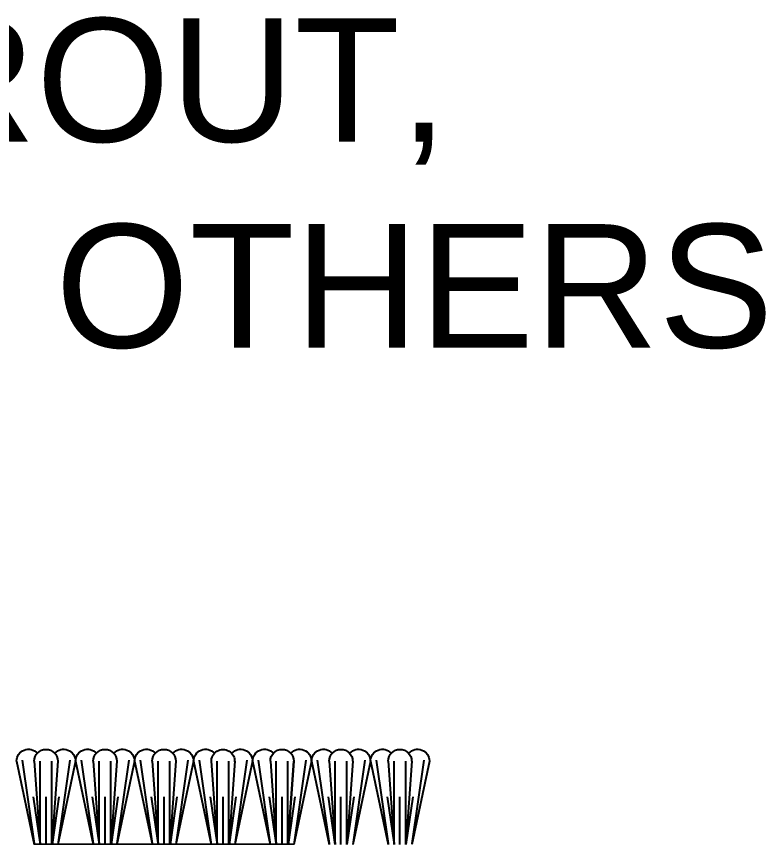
# Model space of a CAD drawing. Header units: inches. Extents: x 0.3 to 61.9, y 1.7 to 15.6.
# Drawn here: x 24.68 to 26.653, y 8.008 to 10.169 of the extents above; entities that cross this region are included whole.
import ezdxf

# ---------------------------------------------------------------- set-up
doc = ezdxf.new("R2010")
doc.units = ezdxf.units.IN
doc.header["$MEASUREMENT"] = 0
doc.layers.add('Conditions', color=1, linetype='Continuous')
doc.layers.add('Text', color=2, linetype='Continuous')
doc.styles.add('Arial', font='arial.ttf')
doc.styles.get("Standard").update_dxf_attribs({"font": 'arial.ttf'})
doc.dimstyles.new('Arial', dxfattribs={"dimtxt": 0.328125, "dimasz": 0.328125, "dimexe": 0.25, "dimexo": 0.328125, "dimgap": 0.328125, "dimtad": 0, "dimtih": 1, "dimtoh": 1, "dimdec": 4, "dimzin": 0, "dimdsep": 46, "dimlunit": 4, "dimtxsty": 'Arial', "dimcen": 0.09, "dimadec": 0, "dimazin": 0, "dimtfac": 1, "dimtdec": 4, "dimtofl": 0, "dimtmove": 0, "dimatfit": 3, "dimfxl": 0, "dimfrac": 2, "dimtolj": 1, "dimtzin": 0, "dimarcsym": 0})

# ---------------------------------------------------------------- blocks, each defined once
blk = doc.blocks.new('carpet-teeth2')
for points in [[(1.0635, 1.2548), (1.0951, 1.0335)], [(1.1888, 1.2548), (1.1573, 1.0335)], [(1.2189, 1.2548), (1.2505, 1.0335)], [(1.3442, 1.2548), (1.3127, 1.0335)], [(1.3743, 1.2548), (1.4059, 1.0335)], [(1.4996, 1.2548), (1.4684, 1.0356)], [(1.5297, 1.2548), (1.561, 1.0356)], [(1.655, 1.2548), (1.6238, 1.0356)], [(1.6851, 1.2548), (1.7167, 1.0335)], [(1.8104, 1.2548), (1.7792, 1.0356)], [(1.0485, 1.2527), (1.0952, 1.0335)], [(1.111, 1.0335), (1.111, 1.2527)], [(1.1414, 1.0335), (1.1414, 1.2527)], [(1.157, 1.2527), (1.1414, 1.0335)], [(1.2039, 1.2527), (1.1571, 1.0335)], [(1.2039, 1.2527), (1.2506, 1.0335)], [(1.2507, 1.2527), (1.2664, 1.0335)], [(1.2664, 1.0335), (1.2664, 1.2527)], [(1.2968, 1.0335), (1.2968, 1.2527)], [(1.3124, 1.2527), (1.2968, 1.0335)], [(1.3593, 1.2527), (1.3125, 1.0335)], [(1.3593, 1.2527), (1.406, 1.0335)], [(1.4061, 1.2527), (1.4218, 1.0335)], [(1.4218, 1.0335), (1.4218, 1.2527)], [(1.4678, 1.2527), (1.4522, 1.0335)], [(1.4522, 1.0335), (1.4522, 1.2527)], [(1.5147, 1.2527), (1.4684, 1.0356)], [(1.5147, 1.2527), (1.5614, 1.0335)], [(1.5615, 1.2527), (1.5772, 1.0335)], [(1.5772, 1.0335), (1.5772, 1.2527)], [(1.6232, 1.2527), (1.6076, 1.0335)], [(1.6076, 1.0335), (1.6076, 1.2527)], [(1.6701, 1.2527), (1.6233, 1.0335)], [(1.6701, 1.2527), (1.7168, 1.0335)], [(1.7169, 1.2527), (1.7326, 1.0335)], [(1.7326, 1.0335), (1.7326, 1.2527)], [(1.7786, 1.2527), (1.763, 1.0335)], [(1.763, 1.0335), (1.763, 1.2527)], [(1.8255, 1.2527), (1.7787, 1.0335)], [(1.0926, 1.1585), (1.1104, 1.0335)], [(1.1262, 1.0335), (1.1262, 1.1585)], [(1.1597, 1.1585), (1.1425, 1.0378)], [(1.248, 1.1585), (1.2658, 1.0335)], [(1.2816, 1.0335), (1.2816, 1.1585)], [(1.3151, 1.1585), (1.2973, 1.0335)], [(1.4034, 1.1585), (1.4212, 1.0335)], [(1.437, 1.0335), (1.437, 1.1585)], [(1.4705, 1.1585), (1.4533, 1.0378)], [(1.5588, 1.1585), (1.5766, 1.0335)], [(1.5924, 1.0335), (1.5924, 1.1585)], [(1.6259, 1.1585), (1.6081, 1.0335)], [(1.7142, 1.1585), (1.732, 1.0335)], [(1.7478, 1.0335), (1.7478, 1.1585)], [(1.7813, 1.1585), (1.7635, 1.0335)], [(1.0951, 1.0335), (1.7787, 1.0335)]]:
    blk.add_lwpolyline(points)
blk.add_lwpolyline([(1.0953, 1.2527), (1.111, 1.0335)], close=True)
for centre, radius, start, end in [((1.0797, 1.2527), 0.0312, 41.211, 180), ((1.1262, 1.2527), 0.0308, 0, 180), ((1.1726, 1.2527), 0.0312, 0, 138.789), ((1.2351, 1.2527), 0.0312, 41.211, 180), ((1.2816, 1.2527), 0.0307, 355.9223, 184.0777), ((1.328, 1.2527), 0.0312, 0, 138.789), ((1.3905, 1.2527), 0.0312, 41.211, 180), ((1.437, 1.2527), 0.0308, 0, 180), ((1.4834, 1.2527), 0.0312, 0, 138.789), ((1.5459, 1.2527), 0.0312, 41.211, 180), ((1.5924, 1.2527), 0.0308, 0, 180), ((1.6388, 1.2527), 0.0312, 0, 138.789), ((1.7013, 1.2527), 0.0312, 41.211, 180), ((1.7478, 1.2527), 0.0308, 0, 180), ((1.7942, 1.2527), 0.0312, 0, 138.789)]:
    blk.add_arc(centre, radius, start, end)
at = {"insert": (1.0952, 1.0336), "char_height": 0.0000478, "width": 0.00109, "attachment_point": 1}
blk.add_mtext('{\\fArial|b0|i0|c0|p34;BALCO TOOTHBRUSH}', dxfattribs=at)
blk = doc.blocks.new('CARPET')
at = {"layer": 'Conditions'}
for points in [[(2.5029, 8.2092), (2.5496, 7.99)], [(2.5179, 8.2113), (2.5492, 7.9921)], [(2.5497, 8.2092), (2.5654, 7.99)], [(2.5654, 7.99), (2.5654, 8.2092)], [(2.6114, 8.2092), (2.5958, 7.99)], [(2.5958, 7.99), (2.5958, 8.2092)], [(2.6583, 8.2092), (2.6115, 7.99)], [(2.6432, 8.2113), (2.612, 7.9921)], [(2.6583, 8.2092), (2.705, 7.99)], [(2.6733, 8.2113), (2.7049, 7.99)], [(2.7051, 8.2092), (2.7208, 7.99)], [(2.7208, 7.99), (2.7208, 8.2092)], [(2.7668, 8.2092), (2.7512, 7.99)], [(2.7512, 7.99), (2.7512, 8.2092)], [(2.8137, 8.2092), (2.7669, 7.99)], [(2.7986, 8.2113), (2.7674, 7.9921)], [(2.547, 8.115), (2.5648, 7.99)], [(2.5806, 7.99), (2.5806, 8.115)], [(2.6141, 8.115), (2.5963, 7.99)], [(2.7024, 8.115), (2.7202, 7.99)], [(2.736, 7.99), (2.736, 8.115)], [(2.7695, 8.115), (2.7517, 7.99)]]:
    blk.add_lwpolyline(points, dxfattribs=at)
for centre, radius, start, end in [((2.5341, 8.2092), 0.0312, 41.211, 180), ((2.5806, 8.2092), 0.0308, 0, 180), ((2.627, 8.2092), 0.0312, 0, 138.789), ((2.6895, 8.2092), 0.0312, 41.211, 180), ((2.736, 8.2092), 0.0308, 0, 180), ((2.7824, 8.2092), 0.0312, 0, 138.789)]:
    blk.add_arc(centre, radius, start, end, dxfattribs=at)
blk.add_blockref('carpet-teeth2', (1.765, 6.9565), dxfattribs=at)

msp = doc.modelspace()

# ---------------------------------------------------------------- block references
at = {"layer": 'Conditions', "xscale": -1}
msp.add_blockref('CARPET', (28.27059, 0), dxfattribs=at)

# ---------------------------------------------------------------- texts
at = {"layer": 'Text', "insert": (24.05037, 9.7284), "char_height": 0.325, "attachment_point": 4, "style": 'Arial'}
msp.add_mtext('GROUT,\\PBY OTHERS', dxfattribs=at)

# ---------------------------------------------------------------- leaders
at = {"layer": 'Text', "annotation_type": 0, "has_hookline": 1, "hookline_direction": 0, "text_width": 2.56675}
msp.add_leader([(22.28147, 7.57479), (23.49088, 9.6659), (23.72225, 9.6659)], dimstyle='Arial', dxfattribs=at)

doc.saveas('drawing.dxf')
